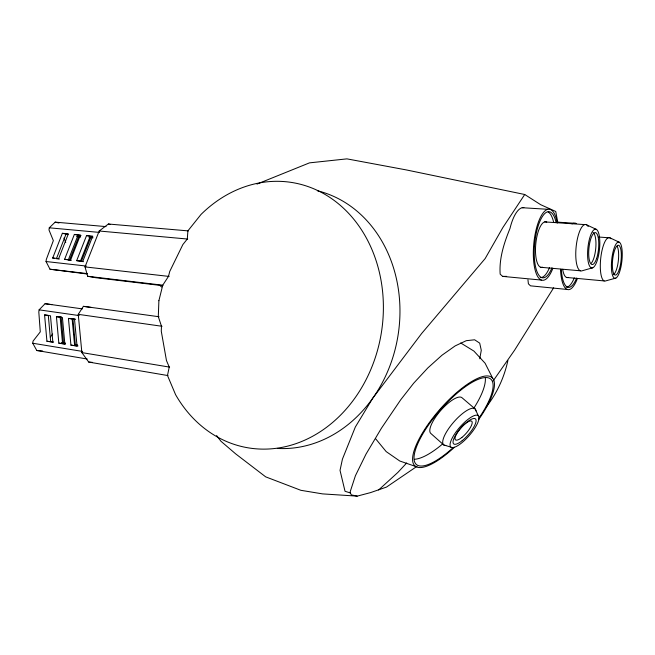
<?xml version="1.0" encoding="UTF-8"?>
<svg xmlns="http://www.w3.org/2000/svg" width="655" height="655" viewBox="0 0 655 655"><rect width="100%" height="100%" fill="white"/><g stroke="black" fill="none" stroke-linecap="round" stroke-linejoin="round"><path stroke-width="0.98" d="M87.205 359.014L36.795 350.507L32.75 343.245L33.053 341.116L40.282 331.864L38.809 311.968L39.112 309.848L45.072 303.707L51.835 304.64M106.053 226.614L55.167 222.135L49.281 227.809L48.978 229.93L53.342 240.639L46.333 259.405L46.03 261.525L50.001 269.23L86.968 273.97M479.755 358.76L481.278 350.286L479.697 343.13L474.629 339.789L466.286 340.682L455.159 345.906L442.002 355.206L427.805 367.963L413.665 383.216L400.729 399.755L381.439 428.206L365.998 454.144L355.419 475.718L350.245 491.569L350.294 492.937L351.416 494.926L357.196 496.13L370.542 492.609L386.483 487.083L417.071 466.286M52.719 257.996L62.356 233.295L68.341 233.86L58.647 258.651L52.719 257.996L54.57 258.348M68.022 234.294L66.032 234.105L56.42 258.7L59.376 259.028M64.616 259.306L74.367 234.424L80.434 234.998L70.634 259.969L64.616 259.306L71.297 260.346M68.3 260.01L78.019 235.235L81.048 235.522M69.504 260.191L78.649 236.881L80.63 237.069M76.692 260.641L86.55 235.571L92.715 236.152L82.8 261.312L76.692 260.641L83.398 261.681M80.352 261.345L90.177 236.39L92.707 236.627M81.302 261.492L90.554 238.019M162.841 285.703L95.777 277.712L87.68 276.279L85.011 266.904L99.192 231.01L108.37 224.01L188.411 230.904M553.639 287.815L514.56 350.237L492.896 381.251M167.999 375.577L88.72 362.068L81.867 352.603L78.248 314.343L83.398 306.327L159.05 316.75M557.757 222.315L555.743 211.475L540.637 204.679L524.737 194.502L502.86 227.555L485.15 258.578L421.681 333.452L372.728 398.24L355.321 427.052L342.442 459.098L340.027 470.372L345.029 491.275L350.294 492.937M50.296 337.055L52.678 334.017M406.69 462.97L397.839 472.46L378.631 489.973M256.973 184.088L309.504 162.858L346.937 158.87L406.296 169.923L524.737 194.502M592.726 267.772L582.18 270.769A23.351 7.197 -84.3 0 1 576.433 244.372A23.351 7.197 -84.3 0 1 588.165 226.54M615.815 278.113L605.818 280.864A21.844 6.313 -84.1 0 1 600.84 257.333A21.844 6.313 -84.1 0 1 610.959 238.756M523.869 207.627A35.296 12.625 -84.6 0 0 509.991 228.464C504.121 242.833 498.995 258.529 500.174 274.15L502.631 276.385L506.651 276.369M522.199 207.717L547.793 209.289M357.196 496.13L322.596 493.895L300.866 490.308L265.684 476.856L235.636 453.841L220.907 441.216L216.608 435.55M556.259 222.053L573.461 223.208M544.706 221.898L584.653 224.591M598.768 237.036L609.977 237.855L619.319 242.244A18.217 5.117 -84 0 1 619.761 271.465A18.217 5.117 -84 0 1 611.393 266.79A18.217 5.117 -84 0 1 619.319 242.244M88.72 362.068L92.347 362.346M36.795 350.507L42.649 351.014M540.596 267.256L580.289 270.793M99.192 231.01L187.682 239.05M49.281 227.809L99.585 232.427M566.534 277.442L604.156 280.93M502.631 276.385L541.358 280.07M77.061 236.283L80.033 236.57M89.023 237.421L93.043 237.806M74.629 345.472L72.14 318.879L68.447 318.42L70.928 345.119L77.961 346.012M50.664 341.599L48.306 315.407L44.573 314.932L46.923 341.23L53.628 342.082M61.701 342.68L65.484 343.171M62.561 343.523L60.137 317.126L56.42 316.66L58.835 343.163L65.566 344.006M567.287 289.461L530.501 285.842L528.397 283.82L527.946 279.775M46.03 261.525L86.288 266.061M85.011 266.904L169.113 276.426M50.001 269.23L87.434 273.61M87.68 276.279L162.808 285.203M45.072 303.707L82.407 308.89M83.398 306.327L91.536 307.482M78.248 314.343L162.063 326.288M39.112 309.848L79.222 315.587M59.474 316.848L61.431 317.135M72.271 318.715L75.243 319.149M44.573 314.932L50.476 315.792L52.858 342.197L46.923 341.23M56.42 316.66L62.413 317.536L64.861 344.137L58.835 343.163M68.447 318.42L75.178 319.321M77.331 345.079L75.341 344.759L72.901 318.739M61.848 342.819L64.804 343.294M74.719 344.89L77.708 345.373M70.928 345.119L77.044 346.11L74.523 319.304M32.75 343.245L82.628 351.448M81.867 352.603L169.612 367.111M62.356 233.295L66.032 234.105M76.864 236.488L78.649 236.881M74.367 234.424L78.019 235.235M86.55 235.571L90.177 236.39M55.167 222.135L58.983 223.019M108.37 224.01L110.138 224.436M450.91 447.136L443.746 444.933L430.933 433.553A23.711 7.639 -48.9 0 1 440.692 410.529A23.711 7.639 -48.9 0 1 462.119 397.831L475.145 408.957L478.306 415.745A20.837 6.304 -48.9 0 1 461.521 443.026A20.837 6.304 -48.9 0 1 453.759 435.329A20.837 6.304 -48.9 0 1 478.306 415.745M415.671 466.458L399.787 461.022L386.18 451.598L375.733 438.891M586.52 224.788L596.386 229.414A19.478 5.838 -84.3 0 1 597.139 260.796A19.478 5.838 -84.3 0 1 587.592 255.458A19.478 5.838 -84.3 0 1 596.386 229.414M460.719 342.974L473.917 351.088L485.118 363.271L492.675 378.246M63.961 238.035L65.77 242.44M61.152 317.028L63.527 342.852M161.564 287.005A20.804 13.19 -84.4 0 1 160.139 285.613M568.327 277.392A21.468 6.845 -84.2 0 1 562.67 269.311M577.481 278.35A33.462 10.603 -84.2 0 1 560.492 269.279M572.011 223.92A33.462 10.603 -84.2 0 1 576.228 223.494M593.078 232.599A16.015 4.839 -84.3 0 1 595.886 246.493A16.015 4.839 -84.3 0 1 591.399 263.089M552.82 268.452A35.73 12.068 -84.5 0 1 535.061 269.745A35.73 12.068 -84.5 0 1 540.146 217.919A35.73 12.068 -84.5 0 1 557.274 223.06M552.009 267.731A33.233 11.225 -84.5 0 1 535.856 268.01A33.233 11.225 -84.5 0 1 540.203 220.637A33.233 11.225 -84.5 0 1 556.144 222.675M548.112 211.999A33.2 11.274 -84.5 0 1 553.696 222.512M549.578 267.518A33.2 11.274 -84.5 0 1 540.178 277.605M542.635 267.248A22.917 7.786 -84.5 0 1 535.749 244.233A22.917 7.786 -84.5 0 1 546.737 222.102M576.605 278.113A31.129 9.866 -84.2 0 1 561.343 269.442M574.296 277.892A31.096 9.915 -84.2 0 1 566.092 287.119M617.157 246.272A14.983 4.241 -84 0 1 618.181 261.967A14.983 4.241 -84 0 1 613.317 274.715M317.323 190.744A130.771 110.417 -80.5 0 1 398.142 334.738A130.771 110.417 -80.5 0 1 277.335 448.429M507.895 360.479A105.856 95.515 -80.5 0 1 486.305 406.87M453.448 447.357A56.608 17.775 -48.9 0 1 415.728 449.011A56.608 17.775 -48.9 0 1 475.497 380.539A56.608 17.775 -48.9 0 1 478.707 418.414M485.347 378.271A56.371 18.176 -48.9 0 1 473.549 408.646M442.297 444.221A56.371 18.176 -48.9 0 1 414.656 459.253M454.439 447.267A58.614 18.405 -48.9 0 1 414.247 450.231A58.614 18.405 -48.9 0 1 476.512 378.901A58.614 18.405 -48.9 0 1 478.748 419.413M445.777 445.49A23.883 7.361 -48.9 0 1 453.833 421.967A23.883 7.361 -48.9 0 1 475.956 410.906M158.895 300.694L158.297 316.611L161.466 326.206L161.277 331.209L166.468 360.545L169.236 367.054L167.483 375.487L175.589 394.678A134.463 112.382 -80.5 0 0 334.607 420.739A134.463 112.382 -80.5 0 0 361.519 229.856A134.463 112.382 -80.5 0 0 201.003 214.463L187.895 230.863L187.305 239.018L182.851 244.585L169.719 271.498L168.507 276.361L162.743 285.195L158.895 300.694M619.27 269.451A14.999 4.217 -84 0 0 618.893 245.412A14.999 4.217 -84 0 0 612.376 265.668A14.999 4.217 -84 0 0 619.27 269.451M596.574 258.619A16.039 4.806 -84.3 0 0 595.927 232.803A16.039 4.806 -84.3 0 0 588.706 254.296A16.039 4.806 -84.3 0 0 596.574 258.619M462.201 440.643A16.58 5.011 -48.9 0 0 475.514 418.954A16.58 5.011 -48.9 0 0 455.962 434.592A16.58 5.011 -48.9 0 0 462.201 440.643M461.873 437.442A12.379 3.758 -48.9 0 0 471.764 421.263A12.379 3.758 -48.9 0 0 457.149 432.971A12.379 3.758 -48.9 0 0 461.873 437.442"/></g></svg>
